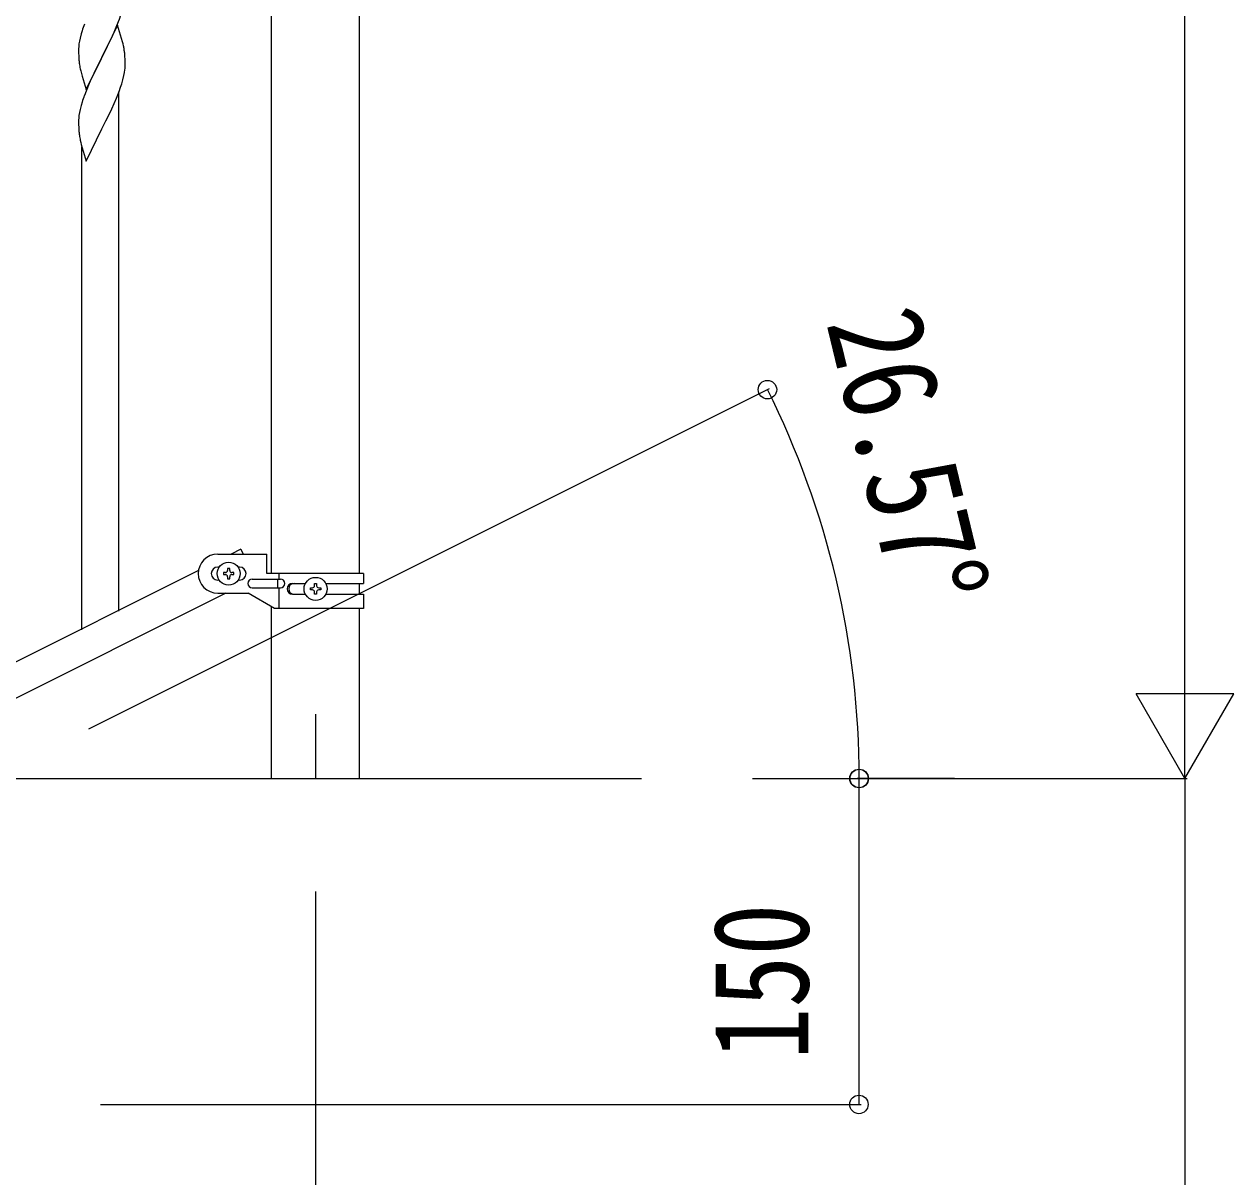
# Model space of a CAD drawing. Units: millimetres, scale not verified. Extents: x -4143 to 4140, y -2900 to 2898.
# Drawn here: x -2578 to -2021, y 964 to 1495 of the extents above; entities that cross this region are included whole.
import ezdxf
from ezdxf.enums import TextEntityAlignment as Align

# ---------------------------------------------------------------- set-up
doc = ezdxf.new("R2010")
doc.units = ezdxf.units.MM
doc.header["$LTSCALE"] = 10
for name, color, linetype in [('0-2_YKK_12', 2, 'Continuous'), ('0-3_YKK_A1', 4, 'Continuous'), ('0-4_YKK_D', 6, 'Continuous')]:
    doc.layers.add(name, color=color, linetype=linetype)
doc.styles.add('ＭＳ ゴシック', font='')
doc.styles.get('ＭＳ ゴシック').set_extended_font_data('MS Gothic')

msp = doc.modelspace()

# ---------------------------------------------------------------- linework, layer by layer
at = {"layer": '0-2_YKK_12'}
msp.add_line((-2443.97, 1177.16), (-2443.97, 1147.5), dxfattribs=at)
at = {"layer": '0-3_YKK_A1'}
for p, q in [((-2464.22, 1241.79), (-2464.22, 2077.5)), ((-2423.72, 1241.79), (-2423.72, 2077.5)), ((-2534.47, 1224.44), (-2534.47, 1463.45)), ((-2551.47, 1215.94), (-2551.47, 1438.25)), ((-2478.38, 1252.97), (-2482.75, 1250.79)), ((-2478.38, 1252.97), (-2477.29, 1250.79)), ((-2488.97, 1250.79), (-2466.47, 1250.79)), ((-2466.47, 1241.79), (-2466.47, 1250.79)), ((-2497.86, 1243.23), (-3302.75, 840.7)), ((-2488.34, 1244.79), (-2488.97, 1244.79)), ((-2485.41, 1242.27), (-2486.37, 1242.27)), ((-2482.53, 1241.31), (-2481.57, 1241.31)), ((-2478.97, 1244.79), (-2479.6, 1244.79)), ((-2421.97, 1241.79), (-2466.47, 1241.79)), ((-2460.94, 1241.79), (-2460.94, 1239.29)), ((-2421.97, 1241.79), (-2421.97, 1237.29)), ((-2488.34, 1238.79), (-2488.97, 1238.79)), ((-2478.97, 1238.79), (-2479.6, 1238.79)), ((-2473.17, 1239.29), (-2460.09, 1239.29)), ((-2461.5, 1239.29), (-2461.5, 1235.29)), ((-2454.57, 1237.29), (-2448.65, 1237.29)), ((-2439.3, 1237.29), (-2421.97, 1237.29)), ((-2423.72, 1232.29), (-2423.72, 1237.29)), ((-2485.2, 1232.79), (-3290.09, 830.25)), ((-2488.97, 1232.79), (-2474.97, 1232.79)), ((-2462.85, 1225.79), (-2474.97, 1232.79)), ((-2473.17, 1235.29), (-2460.09, 1235.29)), ((-2460.94, 1235.29), (-2460.94, 1225.79)), ((-2454.57, 1232.29), (-2448.65, 1232.29)), ((-2445.41, 1234.3), (-2446.37, 1234.3)), ((-2442.53, 1235.26), (-2441.57, 1235.26)), ((-2439.3, 1232.29), (-2421.97, 1232.29)), ((-2421.97, 1232.29), (-2421.97, 1225.79)), ((-2464.22, 1147.5), (-2464.22, 1226.58)), ((-2421.97, 1225.79), (-2462.85, 1225.79)), ((-2423.72, 1147.5), (-2423.72, 1225.79)), ((-2464.22, 1147.5), (-2423.72, 1147.5))]:
    msp.add_line(p, q, dxfattribs=at)
for points in [[(-2552.25, 1474.08), (-2552.04, 1473.14), (-2551.72, 1471.94), (-2551.36, 1470.67), (-2549.52, 1464.53), (-2542.3, 1479.39), (-2542.13, 1479.72), (-2540.41, 1483.11), (-2538.46, 1487.09), (-2537.79, 1488.51), (-2536.68, 1490.95), (-2535.4, 1493.97), (-2534.22, 1497.01), (-2533.51, 1499.02), (-2533.04, 1500.51), (-2532.49, 1502.44), (-2532.16, 1503.86), (-2531.89, 1505.23), (-2531.7, 1506.54)], [(-2551.4, 1491.64), (-2551.84, 1490.17), (-2552.33, 1488.26), (-2552.62, 1486.87), (-2552.84, 1485.54)], [(-2535.07, 1494.25), (-2542.3, 1479.39), (-2542.64, 1478.72), (-2545.91, 1472.16), (-2547.02, 1469.79), (-2548.13, 1467.33), (-2549.6, 1463.8), (-2550.37, 1461.77)], [(-2532.34, 1484.71), (-2532.56, 1485.65), (-2532.81, 1486.6), (-2535.07, 1494.25)], [(-2552.97, 1484.26), (-2553.01, 1483.45), (-2553.02, 1483.05), (-2553, 1481.19), (-2552.97, 1480.18), (-2552.92, 1479.24), (-2552.84, 1478.08)], [(-2531.6, 1474.93), (-2531.58, 1475.73), (-2531.58, 1476.87), (-2531.63, 1478.6), (-2531.69, 1479.84), (-2531.8, 1481.25)], [(-2552.25, 1441.21), (-2552.04, 1440.27), (-2551.79, 1439.31), (-2549.52, 1431.66), (-2542.3, 1446.52), (-2542.13, 1446.85), (-2540.41, 1450.24), (-2538.69, 1453.75), (-2537.79, 1455.64), (-2536.68, 1458.09), (-2535.61, 1460.59), (-2534.41, 1463.63), (-2533.68, 1465.65), (-2533.19, 1467.14), (-2532.62, 1469.1), (-2532.16, 1470.99), (-2531.89, 1472.36), (-2531.7, 1473.67)], [(-2551.4, 1458.77), (-2551.84, 1457.3), (-2552.33, 1455.39), (-2552.62, 1454.01), (-2552.84, 1452.67)], [(-2552.97, 1451.4), (-2553.01, 1450.58), (-2553.02, 1450.19), (-2553, 1448.33), (-2552.97, 1447.32), (-2552.92, 1446.37), (-2552.84, 1445.21)], [(-2486.37, 1242.27), (-2486.37, 1241.31), (-2485.41, 1241.31)], [(-2483.49, 1243.23), (-2483.49, 1244.19), (-2484.45, 1244.19), (-2484.45, 1243.23)], [(-2481.57, 1241.31), (-2481.57, 1242.27), (-2482.53, 1242.27)], [(-2484.45, 1240.35), (-2484.45, 1239.39), (-2483.49, 1239.39), (-2483.49, 1240.35)], [(-2444.45, 1236.22), (-2444.45, 1237.18), (-2443.49, 1237.18), (-2443.49, 1236.22)], [(-2446.37, 1234.3), (-2446.37, 1235.26), (-2445.41, 1235.26)], [(-2443.49, 1233.34), (-2443.49, 1232.38), (-2444.45, 1232.38), (-2444.45, 1233.34)], [(-2441.57, 1235.26), (-2441.57, 1234.3), (-2442.53, 1234.3)], [(-3493.97, 697.5), (-3193.97, 697.5), (-3193.97, 847.5), (-2893.97, 847.5), (-2893.97, 997.5), (-2593.97, 997.5), (-2593.97, 1147.5), (-2293.97, 1147.5)]]:
    msp.add_lwpolyline(points, dxfattribs=at)
for centre in [(-2483.97, 1241.79), (-2443.97, 1234.78)]:
    msp.add_circle(centre, 5.3, dxfattribs=at)
for centre, radius, start, end in [((-2475.73, 1467.39), 79.46, 159.9431, 162.2349), ((-2520.98, 1481.65), 32.09, 173.0414, 175.3331), ((-2573.83, 1476), 42.39, 9.561, 11.8527), ((-2576.6, 1476.4), 45.06, 6.1862, 8.4779), ((-2513, 1481.53), 39.99, 184.955, 187.2467), ((-2492.21, 1485.78), 61.18, 188.738, 191.0297), ((-2563.01, 1476.92), 31.48, 354.0697, 356.3614), ((-2475.76, 1434.52), 79.44, 159.9373, 162.229), ((-2521.02, 1448.79), 32.06, 173.0346, 175.3263), ((-2512.96, 1448.66), 40.03, 184.9493, 187.2411), ((-2492.18, 1452.91), 61.2, 188.734, 191.0257), ((-2488.97, 1241.79), 9, 90, 270), ((-2488.97, 1241.79), 3, 90, 270), ((-2485.41, 1243.23), 0.96, 270, 0), ((-2485.41, 1240.35), 0.96, 0, 90), ((-2482.53, 1243.23), 0.96, 180, 270), ((-2482.53, 1240.35), 0.96, 90, 180), ((-2478.97, 1241.79), 3, 270, 90), ((-2473.17, 1237.29), 2, 90, 270), ((-2460.09, 1237.29), 2, 270, 90), ((-2454.57, 1234.79), 2.5, 90, 270), ((-2453.82, 1234.79), 2.5, 90, 270), ((-2445.41, 1236.22), 0.96, 270, 0), ((-2442.53, 1236.22), 0.96, 180, 270), ((-2445.41, 1233.34), 0.96, 0, 90), ((-2442.53, 1233.34), 0.96, 90, 180)]:
    msp.add_arc(centre, radius, start, end, dxfattribs=at)
at = {"layer": '0-4_YKK_D'}
for p, q in [((-2043.97, 1192.5), (-2043.97, 2102.5)), ((-2548.36, 1170.31), (-2235.15, 1326.91)), ((-2043.97, 1147.5), (-2043.97, 1225.44)), ((-2043.97, 1147.5), (-2066.47, 1186.47)), ((-2021.47, 1186.47), (-2066.47, 1186.47)), ((-2043.97, 1147.5), (-2021.47, 1186.47)), ((-2242.97, 1147.5), (-2192.97, 1147.5)), ((-2219.22, 1147.5), (-2042.97, 1147.5)), ((-2149.97, 1147.5), (-2194.8, 1147.5)), ((-2193.97, 1147.5), (-2193.97, 997.5)), ((-2148.97, 1147.5), (-2042.97, 1147.5)), ((-2043.97, 1147.5), (-2043.97, 697.5)), ((-2443.97, 1095.5), (-2443.97, 546.5)), ((-2542.97, 997.5), (-2192.97, 997.5))]:
    msp.add_line(p, q, dxfattribs=at)
for centre in [(-2236.05, 1326.46), (-2193.97, 1147.5), (-2193.8, 1147.5), (-2193.97, 997.5)]:
    msp.add_circle(centre, 4.25, dxfattribs=at)
msp.add_arc((-2593.97, 1147.5), 400.17, 0, 26.565, dxfattribs=at)

# ---------------------------------------------------------------- texts
at = {"layer": '0-4_YKK_D', "style": 'ＭＳ ゴシック', "width": 0.8}
for s, rotation, p in [('26.57°', 283.56, (-2221.87, 1354.11)), ('150', 90, (-2203.97, 1018.1))]:
    msp.add_text(s, height=43.99, rotation=rotation, dxfattribs=at).set_placement(p, align=Align.BOTTOM_LEFT)

doc.saveas('drawing.dxf')
